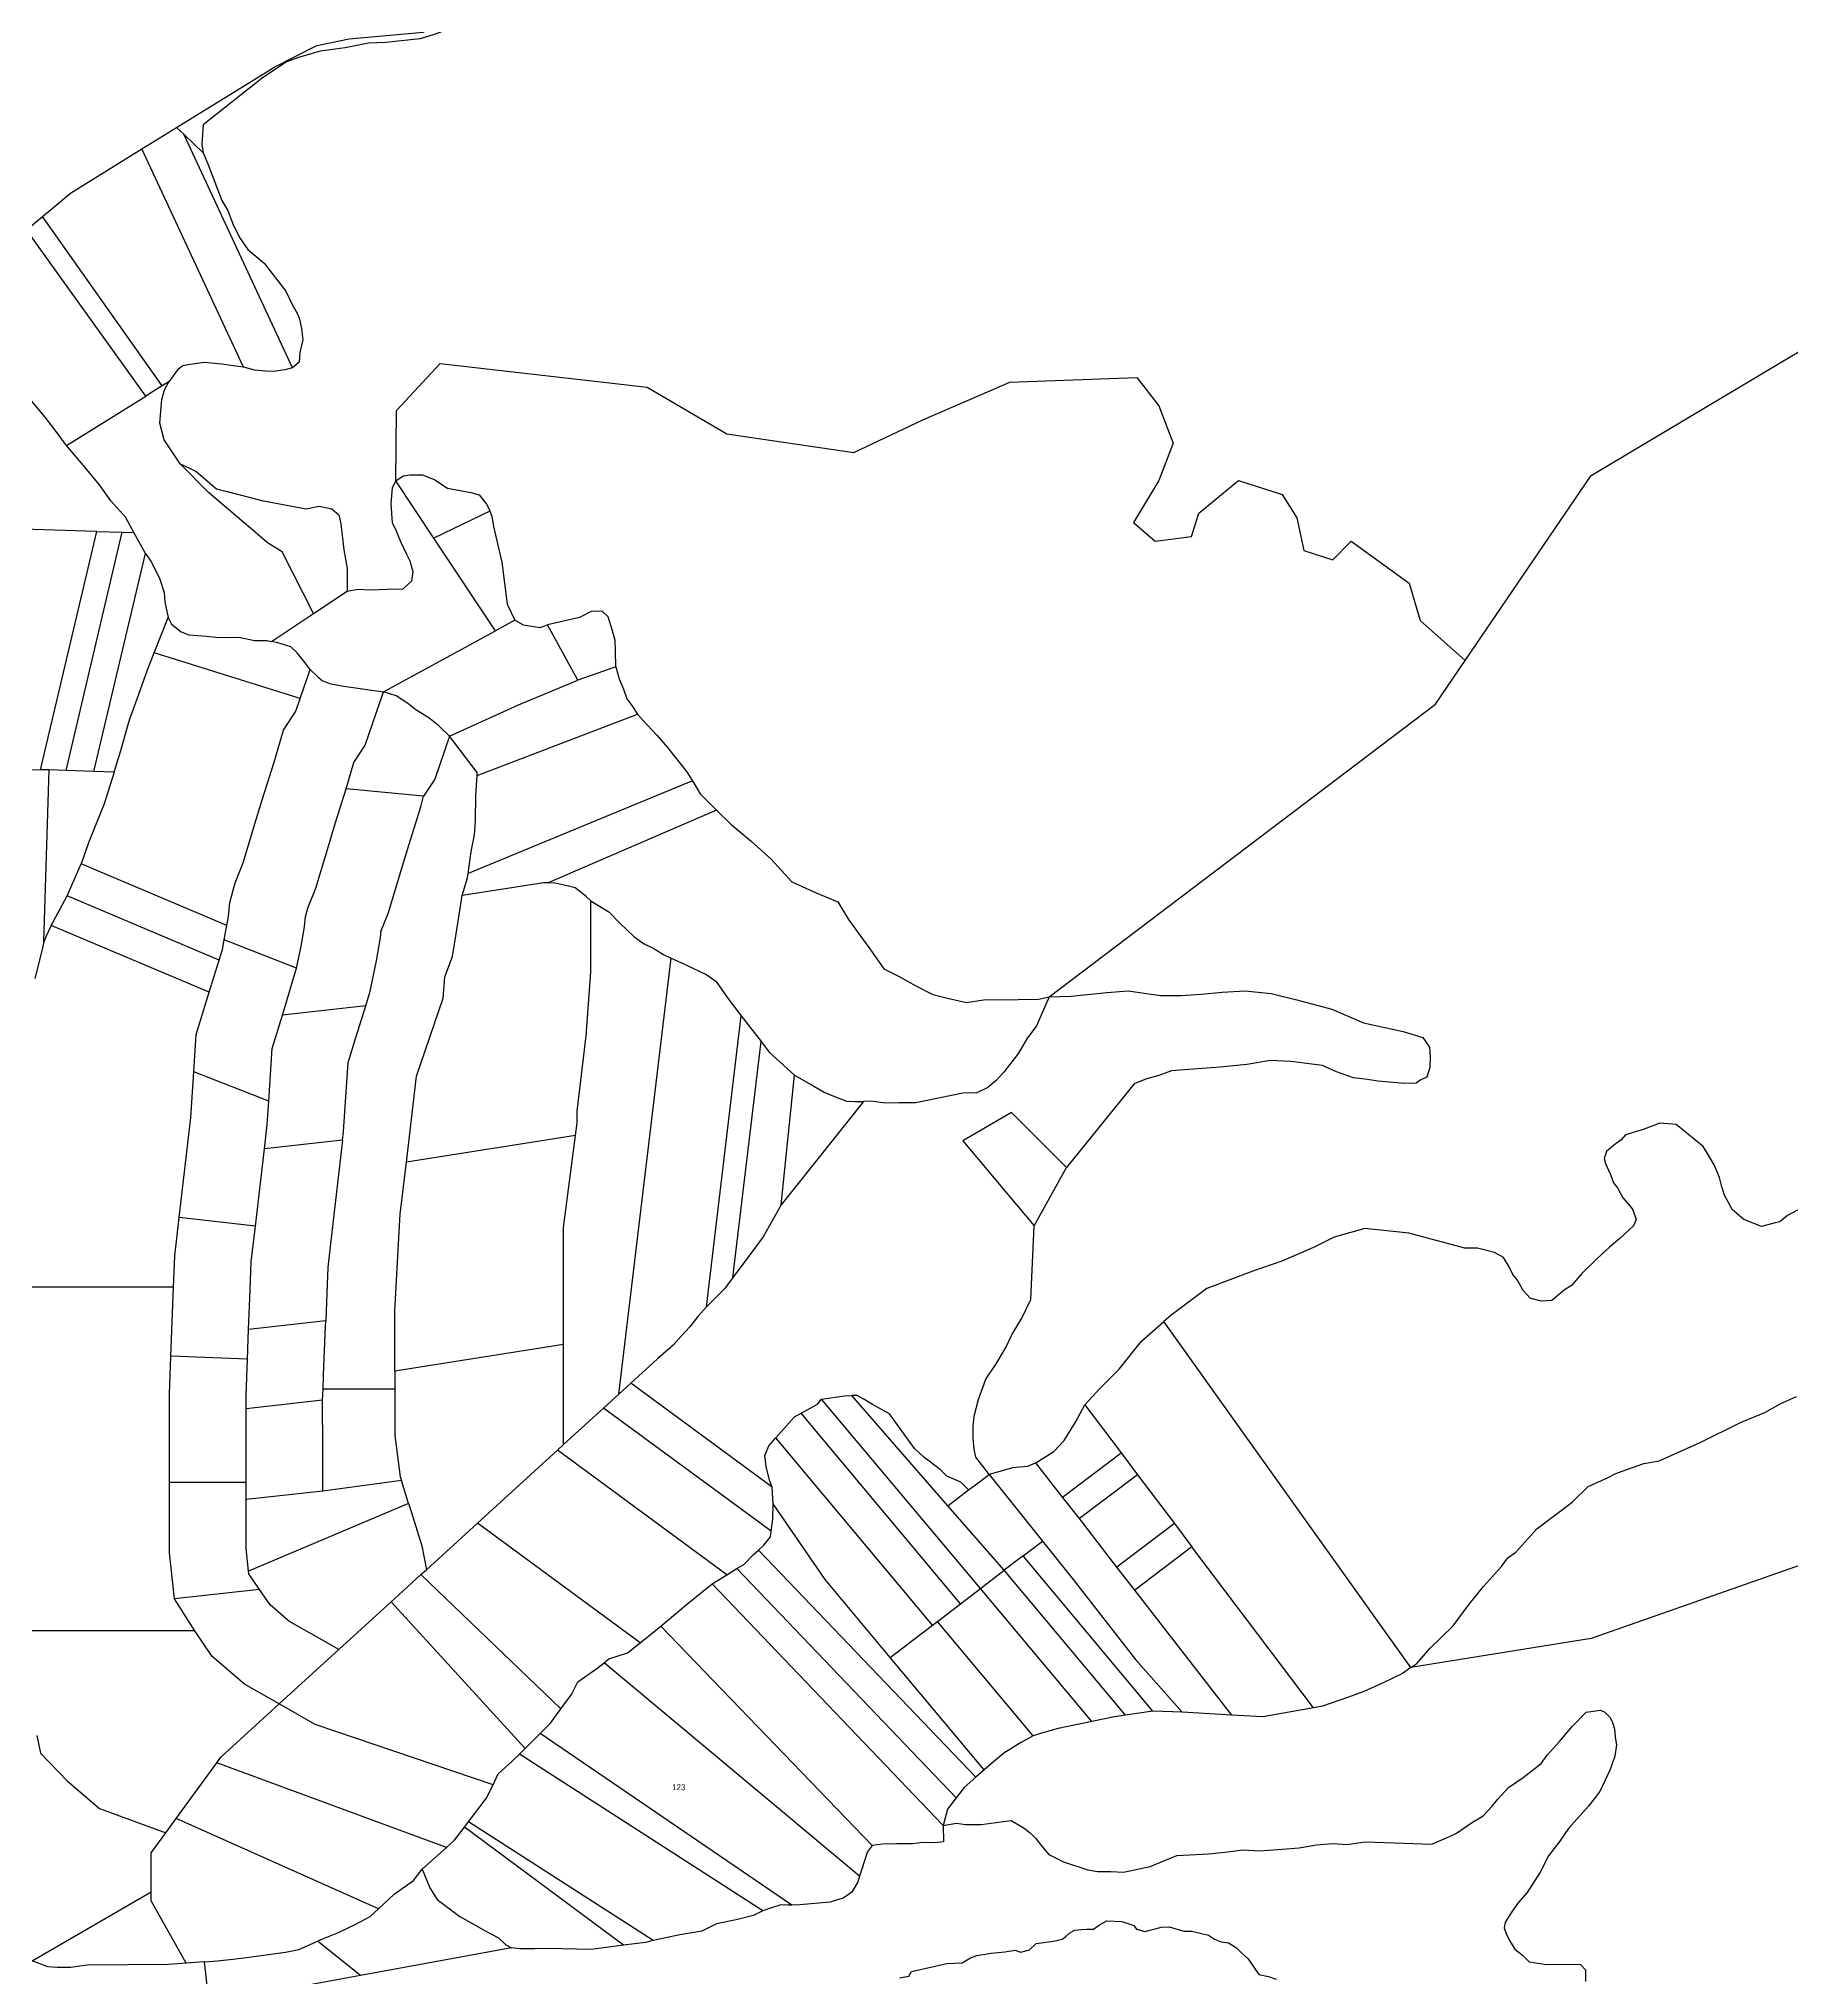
# Model space of a CAD drawing. Header units: metres. Extents: x 1082 to 7276, y 13258 to 20635.
# Drawn here: x 3997 to 4591, y 17801 to 18459 of the extents above; entities that cross this region are included whole.
import ezdxf

# ---------------------------------------------------------------- set-up
doc = ezdxf.new("R2010")
doc.units = ezdxf.units.M

msp = doc.modelspace()

# ---------------------------------------------------------------- linework, layer by layer
at = {"layer": '146'}
for points in [[(4043.87, 18428.519), (4070.9, 18445.24), (4073.84, 18447.051), (4076.95, 18448.961), (4091.43, 18456.25), (4102.36, 18458.58), (4127.42, 18460.81), (4155.62, 18473.75), (4188.7, 18499.08), (4192.17, 18500.481)], [(4192.17, 18500.481), (4193.42, 18498.539), (4189.43, 18495.801), (4185.57, 18493.26), (4178.61, 18487.94), (4175.62, 18485.41), (4171.01, 18482.99), (4165.79, 18478.81), (4154.21, 18470.07), (4144.37, 18464.731), (4131.13, 18459.99), (4126.38, 18458.57), (4114.75, 18457.35), (4108.86, 18457.06), (4100.99, 18455.5), (4092.48, 18454.43), (4085.23, 18452.24), (4081.11, 18450.711), (4072.89, 18445.25), (4052.87, 18429.42), (4052.42, 18422.891), (4052.83, 18419.869)], [(4032.09, 18421.231), (4043.87, 18428.519)], [(4046.27, 18426.19), (4043.87, 18428.519)], [(4052.83, 18419.869), (4046.27, 18426.19)], [(4083.19, 18347.019), (4046.27, 18426.19)], [(3998.46, 18398.369), (4002.33, 18401.6), (4007.93, 18406.279), (4032.09, 18421.231)], [(4066.58, 18347.25), (4032.09, 18421.231)], [(4052.83, 18419.869), (4054.42, 18416.19), (4059.23, 18403.75), (4061.26, 18400.381), (4062.93, 18395.869), (4065.22, 18391.25), (4068.01, 18387.131), (4073.56, 18382.529), (4080.91, 18373.051), (4083.08, 18368.551), (4084.86, 18365.301), (4085.5, 18363.551), (4086.15, 18360.42), (4086.69, 18356.529), (4085.6, 18352.26), (4085.37, 18348.99), (4083.19, 18347.019)], [(3992.99, 18393.801), (3998.46, 18398.369)], [(4033.45, 18337.481), (3992.99, 18393.801)], [(4038.94, 18340.9), (3998.46, 18398.369)], [(4480.54, 18247.779), (4523.21, 18310.539), (4622.86, 18369.961), (4883.94, 18123.711), (4852.18, 18064.949), (4769.31, 18022.94), (4633.7, 17955.08), (4523.21, 17916.301), (4462.16, 17906.43)], [(4066.58, 18347.25), (4062.21, 18347.82), (4059.2, 18348.301), (4053.19, 18348.881), (4047.68, 18348.08), (4045.93, 18347.699), (4044.19, 18346.301), (4041.22, 18342.32)], [(4083.19, 18347.019), (4080.51, 18346.32), (4076.76, 18345.789), (4074, 18345.9), (4070.37, 18346.25), (4066.58, 18347.25)], [(4118.14, 18308.68), (4118.42, 18332.619), (4133.18, 18348.449), (4203.28, 18340.529), (4230.34, 18324.711), (4273.38, 18318.381), (4296.75, 18329.461), (4326.27, 18342.119), (4369.32, 18343.699), (4376.7, 18334.199), (4381.62, 18321.539), (4376.7, 18308.881), (4368.09, 18294.641), (4375.47, 18288.31), (4387.76, 18289.891), (4390.22, 18297.801), (4403.75, 18308.881), (4418.51, 18304.131), (4423.43, 18296.221), (4425.89, 18285.141), (4435.73, 18281.981), (4441.88, 18288.31), (4461.56, 18274.06), (4465.25, 18261.4), (4480.54, 18247.779)], [(4006.55, 18320.76), (4003.04, 18325.42), (3999.37, 18330.289), (3994.69, 18335.9), (3991.27, 18340.141), (3987.99, 18342.619), (3979.92, 18343.881)], [(4038.94, 18340.9), (4036.61, 18339.449), (4033.45, 18337.481)], [(4045.07, 18314.519), (4039.64, 18322.68), (4038.21, 18328.32), (4038.55, 18332.33), (4038.83, 18336.32), (4039.74, 18339.619), (4041.22, 18342.32)], [(4041.22, 18342.32), (4038.94, 18340.9)], [(4006.55, 18320.76), (4033.45, 18337.481)], [(4029.38, 18291.19), (4026.59, 18296.369), (4021.53, 18301.971), (4017.73, 18307.34), (4012.92, 18313.199), (4006.55, 18320.76)], [(4090.26, 18263.75), (4079.64, 18284.66), (4074.64, 18287.68), (4071.24, 18290.6), (4054.72, 18304.769), (4045.07, 18314.519)], [(4045.07, 18314.519), (4050.38, 18311.971), (4057.44, 18306.01), (4060.95, 18305.109), (4072.75, 18302.1), (4087.81, 18299.211), (4092.18, 18300.119), (4096.45, 18299.269), (4098.85, 18297.16), (4099.5, 18294.15), (4100.58, 18285.381), (4101.63, 18278.99), (4101.7, 18271.35)], [(4101.7, 18271.35), (4105.45, 18271.99), (4109.34, 18271.769), (4115.22, 18272.06), (4120.61, 18272.1), (4123.59, 18274.881), (4124.06, 18277.9), (4123.03, 18281.529), (4121.88, 18283.779), (4119.84, 18288.029), (4118.31, 18291.91), (4117.03, 18294.529), (4116.6, 18301.051), (4117.05, 18306.32), (4118.14, 18308.68)], [(4118.14, 18308.68), (4120.65, 18310.369), (4123.03, 18310.76), (4127.16, 18310.789), (4131.43, 18309.07), (4135.72, 18306.211), (4143.62, 18304.769), (4146.38, 18304.029), (4148.91, 18300.789), (4149.8, 18299.17), (4150.07, 18298.471)], [(4131.03, 18289.279), (4118.14, 18308.68)], [(4150.07, 18298.471), (4131.03, 18289.279)], [(4150.07, 18298.471), (4150.7, 18296.789), (4151.23, 18293.279), (4154.09, 18281.131), (4155.84, 18266.971), (4158.51, 18261.461)], [(4016.89, 18291.58), (3998.86, 18292.15), (3963.24, 18293.269)], [(3997.77, 18210.81), (4016.89, 18291.58)], [(4006.46, 18210.529), (4025.41, 18291.31)], [(4016.89, 18291.58), (4025.41, 18291.31)], [(4025.41, 18291.31), (4029.38, 18291.19)], [(4033.35, 18284.141), (4029.38, 18291.19)], [(4151.9, 18257.85), (4131.03, 18289.279)], [(4015.81, 18210.24), (4033.35, 18284.141)], [(4033.35, 18284.141), (4035.11, 18281.5), (4037.02, 18277.75), (4038.17, 18275.381), (4039.71, 18270.869), (4039.86, 18267.74), (4040.96, 18262.42)], [(4090.26, 18263.75), (4101.7, 18271.35)], [(4036.29, 18250.391), (4040.96, 18262.42)], [(4040.96, 18262.42), (4042.18, 18260.1), (4045.46, 18257.49), (4047.97, 18256.51), (4053.99, 18256.051), (4058.13, 18255.58), (4065.01, 18255.75), (4070.28, 18254.66), (4074.42, 18254.57), (4075.98, 18254.269)], [(4075.98, 18254.269), (4090.26, 18263.75)], [(4158.51, 18261.461), (4151.9, 18257.85)], [(4158.51, 18261.461), (4161.29, 18259.859), (4167.06, 18259.029), (4169.56, 18259.92)], [(4192.68, 18245.66), (4192.55, 18250.94), (4192.52, 18254.57), (4191.62, 18257.83), (4190.07, 18262.58), (4188.05, 18264.58), (4184.3, 18264.42), (4180.43, 18262.391), (4169.56, 18259.92)], [(4089.14, 18244.789), (4087.38, 18247.01), (4084.72, 18250.381), (4082.58, 18252.5), (4078.18, 18253.85), (4075.98, 18254.269)], [(4114.01, 18237.15), (4151.9, 18257.85)], [(4179.82, 18241.141), (4169.56, 18259.92)], [(4022.66, 18210.019), (4024.94, 18217.301), (4027.5, 18226.09), (4028.06, 18228), (4030.52, 18234.82), (4034.05, 18244.609), (4036.29, 18250.391)], [(4085.73, 18234.92), (4036.29, 18250.391)], [(4339.51, 18133.83), (4470.48, 18232.981), (4480.54, 18247.779)], [(4085.73, 18234.92), (4089.14, 18244.789)], [(4089.14, 18244.789), (4091.68, 18242.279), (4093.2, 18241.039), (4095.71, 18240.051), (4099.72, 18239.199), (4114.01, 18237.15)], [(4136.33, 18222.15), (4159.7, 18232.75), (4179.82, 18241.141)], [(4192.68, 18245.66), (4179.82, 18241.141)], [(4192.68, 18245.66), (4193.89, 18241.66), (4195.29, 18238.16), (4196.45, 18234.779), (4198.1, 18232.539), (4200.08, 18229.59)], [(4060.92, 18158.029), (4061.45, 18161.01), (4061.91, 18165.779), (4063.73, 18172.44), (4066.43, 18179.24), (4070.08, 18191.31), (4072.88, 18200.609), (4076.9, 18213.31), (4080.06, 18224.25), (4084.27, 18230.68), (4085.73, 18234.92)], [(4101.37, 18204.32), (4103.96, 18213.289), (4107.79, 18219.15), (4114.01, 18237.15)], [(4136.33, 18222.15), (4132.78, 18225.65), (4129.37, 18228.381), (4124.97, 18231.109), (4122.19, 18233.221), (4118.29, 18235.83), (4114.01, 18237.15)], [(4145.67, 18208.859), (4200.08, 18229.59)], [(4200.08, 18229.59), (4201.77, 18227.67), (4206.57, 18222.56), (4210.24, 18218.32), (4216.7, 18210.221), (4218.64, 18206.981)], [(4136.33, 18222.15), (4131.32, 18207.619), (4127.51, 18201.801)], [(4145.67, 18208.859), (4145.72, 18209.81), (4136.33, 18222.15)], [(3979.26, 18211.391), (3997.77, 18210.81)], [(4000.66, 18210.721), (3997.77, 18210.81)], [(3998.83, 18152.471), (4000.66, 18210.721)], [(4006.46, 18210.529), (4000.66, 18210.721)], [(4015.81, 18210.24), (4006.46, 18210.529)], [(4022.66, 18210.019), (4019.27, 18199.199), (4014.02, 18186), (4011.51, 18178.881)], [(4022.66, 18210.019), (4015.81, 18210.24)], [(4142.69, 18175.66), (4143.67, 18183.08), (4144.87, 18188.731), (4145.21, 18193.5), (4145.26, 18202.029), (4145.67, 18208.859)], [(4084.54, 18143.51), (4086.08, 18150.961), (4087.23, 18157.5), (4087.58, 18161.07), (4088.43, 18164.19), (4091, 18170.66), (4094.97, 18183.801), (4097.72, 18192.94), (4101.37, 18204.32)], [(4127.51, 18201.801), (4101.37, 18204.32)], [(4107.94, 18130.721), (4109.47, 18135.68), (4111.61, 18146.07), (4113.01, 18153.981), (4113.24, 18156.369), (4113.13, 18155.94), (4115.57, 18162.09), (4119.86, 18176.289), (4122.56, 18185.269), (4126.68, 18198.25), (4127.51, 18201.801)], [(4218.64, 18206.981), (4142.69, 18175.66)], [(4218.64, 18206.981), (4221.27, 18202.6), (4226.84, 18197.109)], [(4226.84, 18197.109), (4169.76, 18172.43)], [(4226.84, 18197.109), (4231.63, 18192.391), (4238.57, 18186.539), (4243.25, 18182.359), (4245.39, 18180.449), (4252.34, 18172.85), (4260.64, 18169.019), (4267.93, 18166.06), (4271.61, 18160.07), (4274.53, 18155.949), (4278.84, 18150.09), (4283.53, 18143.35), (4288.69, 18140.75), (4294.35, 18137.529), (4300.14, 18134.56), (4305.16, 18133.35), (4311.56, 18131.891), (4317.31, 18132.81), (4329.08, 18132.9), (4335.97, 18133.07), (4339.51, 18133.83)], [(4006.74, 18168.06), (4011.51, 18178.881)], [(4060.92, 18158.029), (4011.51, 18178.881)], [(4140.68, 18168.131), (4142.49, 18174.16), (4142.69, 18175.66)], [(4169.76, 18172.43), (4168.18, 18172.471), (4158.18, 18170.891), (4140.68, 18168.131)], [(4184.21, 18166.33), (4182.62, 18167.81), (4178.97, 18170.789), (4174.7, 18171.769), (4172.07, 18172.369), (4169.76, 18172.43)], [(4001.36, 18157.971), (4006.74, 18168.06)], [(4058.32, 18146.289), (4006.74, 18168.06)], [(4134.2, 18133.33), (4134.77, 18140.609), (4137.34, 18147.519), (4138.65, 18155.19), (4139.6, 18161.59), (4140.68, 18168.131)], [(4179.07, 18086.84), (4179.62, 18091.1), (4179.62, 18095.029), (4182.68, 18120.631), (4184.21, 18142.289), (4184.21, 18166.33)], [(4184.21, 18166.33), (4188.08, 18163.961), (4190.31, 18162.6), (4194.1, 18158.74), (4198.77, 18154.26), (4202.05, 18151.9), (4205.57, 18150.17), (4208.86, 18148.141), (4211.44, 18146.949)], [(4001.36, 18157.971), (3999.72, 18154.41), (3998.83, 18152.471)], [(4054.95, 18135.369), (4001.36, 18157.971)], [(4060.03, 18153.109), (4060.49, 18155.609), (4060.92, 18158.029)], [(3998.83, 18152.471), (3998.15, 18149.381), (3995.83, 18140.039)], [(4058.32, 18146.289), (4059.42, 18149.83), (4060.03, 18153.109)], [(4084.54, 18143.51), (4060.03, 18153.109)], [(4054.95, 18135.369), (4058.32, 18146.289)], [(4079.76, 18127.6), (4084.54, 18143.51)], [(4193.77, 17999.17), (4211.44, 18146.949)], [(4211.44, 18146.949), (4216.01, 18144.85), (4223.56, 18141.269), (4226.71, 18139.029), (4230.51, 18133.42), (4235.19, 18127.381)], [(4049.69, 18108.43), (4050.51, 18120.99), (4054.95, 18135.369)], [(4107.94, 18130.721), (4079.76, 18127.6)], [(4100.12, 18085.269), (4100.46, 18088.19), (4102, 18111.5), (4104.63, 18120.019), (4107.94, 18130.721)], [(4121.74, 18077.801), (4125.13, 18106.94), (4134.2, 18133.33)], [(4339.51, 18133.83), (4335.3, 18124.039), (4331.96, 18119.619), (4329.12, 18114.711), (4324.16, 18108.269), (4321.56, 18105.49), (4318.82, 18103.09), (4315.08, 18101.301), (4310.32, 18101.141), (4294.32, 18097.891), (4288.56, 18097.84), (4283.93, 18097.81), (4279.16, 18098.4), (4276.64, 18098.381)], [(4339.51, 18133.83), (4346.98, 18134.039), (4359.12, 18135.25), (4366.38, 18135.81), (4377.29, 18134.26), (4384.3, 18134.31), (4391.06, 18134.74), (4398.2, 18135.42), (4405.96, 18135.859), (4414.73, 18134.92), (4423.52, 18132.85), (4435.32, 18129.68), (4446.13, 18124.99), (4459.56, 18122.08), (4466.21, 18120), (4468.49, 18116.75), (4468.65, 18113.369), (4468.55, 18109.85), (4467.58, 18106.58), (4465.46, 18105.69), (4463.97, 18104.551), (4460.08, 18104.391), (4450.94, 18105.199), (4447.42, 18105.81), (4442.66, 18106.4), (4436.88, 18108.359), (4432.23, 18110.58), (4421.45, 18111.881), (4414.55, 18112.211), (4406.55, 18110.891), (4397.54, 18109.949), (4391.41, 18109.529), (4381.02, 18108.699), (4376.77, 18107.16), (4372.53, 18106), (4368.41, 18104.34), (4345.48, 18075.92)], [(4075.09, 18098.481), (4076.26, 18116.25), (4079.76, 18127.6)], [(4223.39, 18028.75), (4235.19, 18127.381)], [(4235.19, 18127.381), (4241.95, 18118.641)], [(4232.39, 18038.699), (4241.95, 18118.641)], [(4241.95, 18118.641), (4244.7, 18115.08), (4253.21, 18107.269)], [(4044.74, 18059.051), (4048.69, 18092.881), (4049.69, 18108.43)], [(4075.09, 18098.481), (4049.69, 18108.43)], [(4248.78, 18063.301), (4253.21, 18107.269)], [(4253.21, 18107.269), (4259.83, 18103.529), (4263.35, 18101.551), (4266.24, 18100.31), (4270.89, 18098.471), (4273.65, 18098.359), (4276.64, 18098.381)], [(4073.62, 18082.33), (4074.57, 18090.539), (4075.09, 18098.481)], [(4276.64, 18098.381), (4248.78, 18063.301)], [(4345.48, 18075.92), (4326.81, 18094.551), (4310.28, 18085.019), (4334.51, 18056.141)], [(4595.58, 18062.881), (4589.72, 18059.699), (4587.11, 18057.539), (4585.61, 18057.16), (4580.99, 18055.99), (4574.95, 18058.33), (4571.04, 18061.69), (4570.02, 18063.69), (4568.37, 18066.56), (4567.47, 18069.44), (4566.69, 18072.57), (4564.9, 18076.82), (4562.61, 18080.699), (4561.21, 18083.07), (4552.01, 18090.529), (4546.49, 18090.99), (4540.88, 18088.81), (4534.88, 18087.01), (4533.39, 18085.369), (4530.78, 18083.471), (4528.42, 18081.44), (4527.68, 18079.06), (4528.08, 18077.301), (4529.74, 18073.551), (4530.76, 18070.801), (4532.15, 18069.051), (4533.94, 18065.68), (4536.47, 18062.81), (4537.35, 18061.56), (4538.51, 18058.31), (4537.53, 18056.17), (4532.93, 18051.869), (4529.32, 18048.83), (4525.22, 18045.16), (4520.01, 18039.981), (4516.53, 18035.94), (4514.04, 18034.42), (4509.94, 18030.869), (4506.31, 18030.6), (4502.54, 18031.699), (4500.14, 18034.31), (4498.23, 18037.81), (4496.71, 18039.68), (4495.44, 18042.31), (4493.53, 18045.43), (4490.51, 18047.16), (4484.74, 18048.631), (4480.36, 18048.59), (4461.4, 18053.721), (4446.48, 18055.24), (4436.11, 18052.4), (4429.13, 18048.84), (4418.4, 18044.24), (4408.53, 18040.779), (4392.93, 18034.891), (4380.73, 18025.769), (4378.43, 18023.75)], [(4100.12, 18085.269), (4073.62, 18082.33)], [(4100.12, 18085.269), (4096.28, 18052.08), (4095.11, 18042.019), (4094.78, 18033.41), (4094.4, 18023.99)], [(4179.07, 18086.84), (4121.74, 18077.801)], [(4175.03, 18015.93), (4175.03, 18018.24), (4175.03, 18020.211), (4175.03, 18033.99), (4175.03, 18037.93), (4175.03, 18055.65), (4179.07, 18086.84)], [(4070.56, 18056.039), (4073.62, 18082.33)], [(4117.85, 18006.92), (4117.85, 18022.141), (4117.85, 18027.301), (4119.23, 18052.08), (4119.67, 18060.09), (4121.74, 18077.801)], [(4334.51, 18056.141), (4345.48, 18075.92)], [(4042.81, 18035.43), (4043.23, 18046.039), (4044.74, 18059.051)], [(4070.56, 18056.039), (4044.74, 18059.051)], [(4248.78, 18063.301), (4247.73, 18061.461), (4242.61, 18052.461), (4234.81, 18041.99), (4232.39, 18038.699)], [(4068.27, 18021.09), (4068.8, 18034.42), (4069.17, 18044.029), (4070.56, 18056.039)], [(4319.18, 17971.94), (4317.82, 17973.65), (4314.65, 17977.731), (4314.12, 17980.481), (4313.84, 17984.119), (4313.8, 17988.131), (4314.15, 17991.65), (4315.6, 17997.31), (4318.05, 18004.221), (4321.64, 18009.4), (4324.72, 18014.69), (4326.94, 18019.221), (4330.27, 18024.891), (4333.35, 18031.19), (4334.51, 18056.141)], [(4232.39, 18038.699), (4229.61, 18034.93), (4223.39, 18028.75)], [(4042.81, 18035.43), (3984.98, 18035.43)], [(4041.9, 18012), (4042.81, 18035.43)], [(4223.39, 18028.75), (4220.55, 18025.449), (4217.83, 18021.92), (4214.85, 18018.76), (4212.12, 18015.731), (4206.78, 18011.051)], [(4067.88, 18011), (4068.27, 18021.09)], [(4094.4, 18023.99), (4068.27, 18021.09)], [(4093.49, 18000.789), (4093.68, 18005.58), (4094.33, 18022.141), (4094.4, 18023.99)], [(4351.6, 17995.51), (4356.78, 18001), (4363.23, 18007.57), (4370.79, 18017.039), (4378.43, 18023.75)], [(4462.16, 17906.43), (4378.43, 18023.75)], [(4041.41, 17969.19), (4041.41, 17980.461), (4041.41, 17999.19), (4041.9, 18012)], [(4067.88, 18011), (4041.9, 18012)], [(4175.03, 18015.93), (4117.85, 18006.92)], [(4175.03, 17982.07), (4175.03, 17994.609), (4175.03, 18008.391), (4175.03, 18015.93)], [(4067.4, 17994.18), (4067.4, 17998.69), (4067.88, 18011)], [(4117.85, 18006.92), (4117.85, 18003.881), (4117.85, 18000.789)], [(4206.78, 18011.051), (4197.79, 18002.84)], [(4093.34, 17997.06), (4093.49, 18000.789)], [(4117.85, 18000.789), (4093.49, 18000.789)], [(4117.85, 18000.789), (4117.85, 17995.99), (4117.85, 17985.141), (4119.67, 17971.09), (4120.06, 17969.83)], [(4193.77, 17999.17), (4188.57, 17994.43)], [(4197.79, 18002.84), (4193.77, 17999.17)], [(4245.65, 17967.65), (4197.79, 18002.84)], [(4262.46, 17997.41), (4270.25, 17998.6), (4272.68, 17998.619)], [(4312.25, 17966.66), (4309.58, 17969.289), (4304.93, 17971.381), (4302.66, 17973.619), (4297.11, 17977.721), (4293.95, 17980.711), (4285.46, 17992.44), (4279.67, 17995.66), (4276.53, 17997.519), (4274.51, 17998.631), (4272.68, 17998.619)], [(4305.24, 17961.32), (4272.68, 17998.619)], [(4462.16, 17906.43), (4464.16, 17907.84), (4468.63, 17913.01), (4476.45, 17920.6), (4481.9, 17927.92), (4486.73, 17933.971), (4492.81, 17940.67), (4495.04, 17943.699), (4497.65, 17945.6), (4504.85, 17953.43), (4516.79, 17962.551), (4522.26, 17967.859), (4528.99, 17970.92), (4531.61, 17972.199), (4534.98, 17973.481), (4541.1, 17975.65), (4546.23, 17976.57), (4560.2, 17982.699), (4573.8, 17989.57), (4582.03, 17992.9), (4587.27, 17995.82), (4592.76, 17998.369)], [(4093.34, 17997.06), (4067.4, 17994.18)], [(4067.41, 17969.19), (4067.41, 17980.461), (4067.4, 17994.18)], [(4093.41, 17966.289), (4093.41, 17980.461), (4093.34, 17997.06)], [(4188.57, 17994.43), (4175.03, 17982.07)], [(4245.38, 17952.66), (4188.57, 17994.43)], [(4246.96, 17984.279), (4253.28, 17991.449), (4255.5, 17992.69)], [(4255.5, 17992.69), (4261.01, 17995.769), (4262.46, 17997.41)], [(4309.48, 17928.07), (4255.5, 17992.69)], [(4316.32, 17933.279), (4262.46, 17997.41)], [(4335.05, 17975.881), (4341.18, 17979.68), (4344.65, 17983.471), (4348.48, 17989.65), (4351.6, 17995.51)], [(4351.6, 17995.51), (4363.9, 17979.221)], [(4145.81, 17955.41), (4172.9, 17980.131)], [(4172.9, 17980.131), (4175.03, 17982.07)], [(4230.29, 17937.93), (4172.9, 17980.131)], [(4245.65, 17967.65), (4244.83, 17969.93), (4243.66, 17974.56), (4243.25, 17978.32), (4244.6, 17981.6), (4246.96, 17984.279)], [(4299.98, 17920.82), (4246.96, 17984.279)], [(4344.08, 17964.26), (4363.9, 17979.221)], [(4363.9, 17979.221), (4369.49, 17971.81)], [(4312.25, 17966.66), (4314.09, 17968.06), (4319.18, 17971.94)], [(4335.05, 17975.881), (4332.21, 17974.6), (4327.08, 17974.18), (4323.58, 17973.15), (4319.18, 17971.94)], [(4319.18, 17971.94), (4337.32, 17949.301)], [(4344.08, 17964.26), (4335.05, 17975.881)], [(4369.49, 17971.81), (4349.78, 17956.93)], [(4369.49, 17971.81), (4382, 17955.231)], [(4067.41, 17969.19), (4041.41, 17969.19)], [(4043.14, 17929.711), (4041.41, 17945.32), (4041.41, 17969.19)], [(4067.41, 17963.4), (4067.41, 17969.19)], [(4093.41, 17966.289), (4067.41, 17963.4)], [(4120.06, 17969.83), (4093.41, 17966.289)], [(4122.48, 17962.051), (4120.06, 17969.83)], [(4246, 17961.981), (4245.65, 17967.65)], [(4305.24, 17961.32), (4312.25, 17966.66)], [(4068.26, 17939.08), (4067.41, 17946.76), (4067.41, 17963.4)], [(4122.48, 17962.051), (4068.26, 17939.08)], [(4122.48, 17962.051), (4123.31, 17959.381), (4126.95, 17947.67), (4128.52, 17939.631)], [(4245.38, 17952.66), (4245.94, 17956.891), (4246, 17961.981)], [(4285.66, 17909.9), (4263.62, 17936.289), (4246, 17961.981)], [(4324.36, 17939.42), (4305.24, 17961.32)], [(4349.78, 17956.93), (4344.08, 17964.26)], [(4145.81, 17955.41), (4128.52, 17939.631)], [(4200.93, 17914.881), (4145.81, 17955.41)], [(4241.07, 17946.301), (4242.89, 17947.961), (4245.12, 17950.74), (4245.38, 17952.66)], [(4362.52, 17940.529), (4349.78, 17956.93)], [(4382, 17955.231), (4362.52, 17940.529)], [(4382, 17955.231), (4387.94, 17947.359)], [(4233.73, 17939.99), (4236.06, 17941.391), (4239.28, 17944.67), (4241.07, 17946.301)], [(4314.76, 17869.31), (4241.07, 17946.301)], [(4330.73, 17944.269), (4337.32, 17949.301)], [(4337.32, 17949.301), (4347.74, 17936.289), (4368.77, 17909.231), (4384.67, 17891.33)], [(4387.94, 17947.359), (4368.57, 17932.74)], [(4429.08, 17892.85), (4387.94, 17947.359)], [(4071.96, 17932.91), (4068.36, 17938.211), (4068.26, 17939.08)], [(4126.68, 17937.949), (4128.52, 17939.631)], [(4230.29, 17937.93), (4233.73, 17939.99)], [(4308.08, 17862.32), (4233.73, 17939.99)], [(4316.32, 17933.279), (4324.36, 17939.42)], [(4330.73, 17944.269), (4324.36, 17939.42)], [(4365.4, 17890.289), (4324.36, 17939.42)], [(4374.71, 17891.619), (4330.73, 17944.269)], [(4368.57, 17932.74), (4362.52, 17940.529)], [(4071.96, 17932.91), (4043.14, 17929.711)], [(4098.83, 17912.539), (4091.53, 17916.699), (4081.93, 17922.18), (4075.52, 17927.67), (4071.96, 17932.91)], [(4116.6, 17928.75), (4119.02, 17930.961), (4126.68, 17937.949)], [(4174.09, 17892.449), (4126.68, 17937.949)], [(4208, 17920.461), (4216.51, 17927.69), (4225.34, 17934.81)], [(4225.34, 17934.81), (4230.29, 17937.93)], [(4303.69, 17852.961), (4225.34, 17934.81)], [(4309.48, 17928.07), (4316.32, 17933.279)], [(4353.99, 17888.18), (4316.32, 17933.279)], [(4401.51, 17890.359), (4368.57, 17932.74)], [(4050.08, 17918.85), (4043.14, 17929.711)], [(4116.6, 17928.75), (4098.83, 17912.539)], [(4161.97, 17879.039), (4116.6, 17928.75)], [(4301.69, 17922.119), (4309.48, 17928.07)], [(4200.93, 17914.881), (4208, 17920.461)], [(4279.55, 17846.15), (4208, 17920.461)], [(4285.66, 17909.9), (4299.98, 17920.82)], [(4299.98, 17920.82), (4301.69, 17922.119)], [(4334.1, 17883.33), (4301.69, 17922.119)], [(4050.08, 17918.85), (3986.8, 17918.85)], [(4078.65, 17894.119), (4066.89, 17900.82), (4055.97, 17910.19), (4050.08, 17918.85)], [(4078.65, 17894.119), (4098.83, 17912.539)], [(4188.71, 17908.1), (4190.37, 17909.43), (4196.61, 17911.49), (4200.93, 17914.881)], [(4174.09, 17892.449), (4177.65, 17897.289), (4179.79, 17901.57), (4186.26, 17906.141), (4188.71, 17908.1)], [(4275.28, 17835.69), (4188.71, 17908.1)], [(4317.51, 17871.769), (4285.66, 17909.9)], [(4462.16, 17906.43), (4459.31, 17904.41), (4452.7, 17901.231), (4446.21, 17898.289), (4440.97, 17896.369), (4432.23, 17893.42), (4429.08, 17892.85)], [(4057.48, 17874.141), (4058.89, 17876.09), (4078.65, 17894.119)], [(4151.11, 17866.75), (4090.86, 17887.16), (4078.65, 17894.119)], [(4429.08, 17892.85), (4411.97, 17889.76), (4401.51, 17890.359)], [(4167.05, 17884.119), (4168.55, 17885.619), (4170.55, 17887.619), (4174.09, 17892.449)], [(4303.69, 17852.961), (4308.2, 17853.731), (4311.21, 17853.25), (4316.47, 17853.289), (4326.73, 17854.619), (4331.14, 17852.019), (4333.15, 17850.4), (4335.05, 17848.539), (4336.95, 17846.039), (4339.48, 17843.051), (4344.39, 17840.58), (4352.68, 17837.881), (4355.94, 17837.279), (4360.45, 17837.31), (4364.71, 17837.09), (4373.83, 17839.039), (4382.82, 17842.75), (4393.58, 17843.33), (4399.09, 17843.869), (4405.34, 17844.67), (4410.86, 17844.34), (4418.49, 17844.891), (4424.25, 17845.31), (4430.13, 17846.359), (4435.63, 17846.779), (4440.4, 17846.44), (4446.65, 17847.359), (4459.8, 17846.961), (4469.2, 17846.529), (4475.19, 17849.211), (4477.56, 17850.35), (4482.67, 17853.779), (4486.65, 17856.19), (4489.63, 17859.481), (4491.61, 17861.869), (4495.21, 17865.789), (4500.19, 17869.211), (4506.29, 17873.9), (4508.27, 17876.801), (4512.48, 17881.35), (4516.95, 17886.529), (4521.54, 17891.33), (4526.29, 17891.99), (4527.8, 17891.5), (4529.7, 17889.51), (4530.46, 17887.881), (4531.11, 17885.631), (4531.38, 17882.869), (4531.78, 17880.24), (4531.19, 17876.471), (4529.72, 17871.94), (4528, 17868.289), (4526.16, 17864.391), (4522.32, 17859.471), (4515.49, 17851.891), (4512.65, 17847.6), (4508.81, 17842.68), (4505.98, 17837.141), (4501.53, 17830.211), (4498.31, 17826.42), (4495.71, 17822.641), (4494.1, 17819.99), (4493.74, 17818.231), (4494.51, 17815.981), (4495.79, 17813.609), (4497.31, 17810.981), (4499.83, 17809.119), (4502.23, 17806.75), (4508.13, 17805.789), (4513.64, 17805.961), (4519.65, 17805.75), (4521.29, 17804.01), (4521.33, 17800)], [(4353.99, 17888.18), (4342.62, 17885.85), (4337, 17884.18), (4334.1, 17883.33)], [(4365.4, 17890.289), (4361.75, 17889.76), (4353.99, 17888.18)], [(4374.71, 17891.619), (4365.4, 17890.289)], [(4384.67, 17891.33), (4374.71, 17891.619)], [(4401.51, 17890.359), (4384.67, 17891.33)], [(3996.56, 17883.369), (3997.72, 17877.4), (4006.82, 17868.029), (4017.74, 17858.66), (4040.18, 17850.4)], [(4161.97, 17879.039), (4167.05, 17884.119)], [(4252.33, 17825.961), (4167.05, 17884.119)], [(4334.1, 17883.33), (4329.88, 17880.99), (4324.15, 17877.44), (4319.18, 17873.26), (4317.51, 17871.769)], [(4043.71, 17855.24), (4057.48, 17874.141)], [(4135.32, 17845.481), (4057.48, 17874.141)], [(4151.11, 17866.75), (4152.88, 17870.391), (4157.48, 17874.56), (4160.02, 17877.09)], [(4160.02, 17877.09), (4161.97, 17879.039)], [(4242.58, 17823.971), (4160.02, 17877.09)], [(4142.8, 17854.18), (4148.82, 17862.08), (4151.11, 17866.75)], [(4314.76, 17869.31), (4310.73, 17865.789), (4308.08, 17862.32)], [(4317.51, 17871.769), (4314.76, 17869.31)], [(4308.08, 17862.32), (4305.16, 17858.481), (4303.69, 17852.961)], [(4040.18, 17850.4), (4043.71, 17855.24)], [(4112.34, 17824.711), (4043.71, 17855.24)], [(4141.41, 17852.35), (4142.8, 17854.18)], [(4205.41, 17813.9), (4142.8, 17854.18)], [(4035.26, 17830.391), (4035.26, 17843.641), (4040.18, 17850.4)], [(4135.32, 17845.481), (4138.05, 17847.94), (4141.41, 17852.35)], [(4195.27, 17812.33), (4141.41, 17852.35)], [(4303.69, 17852.961), (4303.75, 17847.42), (4300.87, 17847.029), (4296.74, 17847.119), (4293.36, 17846.721), (4287.97, 17846.68), (4283.09, 17846.641), (4279.55, 17846.15)], [(4127.11, 17838.08), (4135.32, 17845.481)], [(4279.55, 17846.15), (4277.85, 17843.84), (4277, 17840.949), (4276.03, 17838.06), (4275.28, 17835.69)], [(4112.34, 17824.711), (4117.54, 17829.6), (4124.14, 17834.289), (4127.11, 17838.08)], [(4127.11, 17838.08), (4129.67, 17831.82), (4132.21, 17827.83), (4139.9, 17822.109), (4144.68, 17819.391), (4148.46, 17817.16), (4152.99, 17814.81), (4155.39, 17812.44), (4157.38, 17811.461)], [(4275.28, 17835.69), (4274.68, 17833.779), (4272.71, 17830.26), (4269.97, 17828.35), (4265.35, 17826.94), (4255.09, 17825.99), (4252.33, 17825.961)], [(3994.95, 17807.01), (4035.26, 17830.391)], [(4047.07, 17806.269), (4035.26, 17827.42), (4035.26, 17830.391)], [(4091.6, 17813.699), (4093.62, 17814.619), (4098.74, 17816.66), (4102.24, 17818.33), (4104.35, 17819.34), (4109.47, 17822.01), (4112.34, 17824.711)], [(4242.58, 17823.971), (4239.34, 17822.35), (4233.47, 17820.93), (4226.84, 17819.631), (4221.85, 17817.08), (4214.35, 17815.9), (4205.41, 17813.9)], [(4252.33, 17825.961), (4250.96, 17825.949), (4248.62, 17826.039), (4245.47, 17824.961), (4242.58, 17823.971)], [(4288.87, 17801.269), (4291.99, 17801.801), (4292.86, 17803.43), (4304.86, 17806.16), (4310.11, 17806.32), (4312.85, 17808.1), (4315.1, 17808.869), (4319.85, 17809.66), (4324.49, 17810.07), (4327.99, 17810.6), (4329.87, 17809.981), (4332.87, 17810.76), (4335.11, 17812.91), (4340.99, 17813.699), (4343.99, 17814.35), (4345.23, 17815.24), (4346.6, 17816.51), (4348.22, 17817.4), (4350.47, 17817.66), (4352.22, 17817.801), (4354.6, 17817.82), (4356.59, 17819.221), (4359.09, 17820.609), (4364.22, 17820.4), (4368.24, 17819.051), (4369.13, 17817.801), (4372.02, 17816.949), (4377.64, 17818.49), (4380.27, 17818.51), (4385.17, 17817.051), (4387.92, 17817.07), (4393.57, 17815.731), (4395.59, 17814.359), (4397.85, 17813.5), (4400.36, 17813.141), (4403, 17811.41), (4404.9, 17809.67), (4406.91, 17807.801), (4408.69, 17805.18), (4410.59, 17802.43), (4413.86, 17801.699), (4416.49, 17800.84)], [(4053.32, 17806.74), (4057.74, 17807.07), (4062.98, 17807.65), (4067.5, 17808.15), (4080.76, 17810.01), (4085.26, 17810.92), (4089.13, 17812.58), (4091.6, 17813.699)], [(4106.14, 17802.039), (4091.6, 17813.699)], [(4157.38, 17811.461), (4106.14, 17802.039)], [(4195.27, 17812.33), (4184.33, 17810.9), (4169.43, 17811.17), (4165.25, 17811.141), (4160.03, 17811.1), (4157.38, 17811.461)], [(4205.41, 17813.9), (4202.72, 17813.301), (4195.27, 17812.33)], [(4047.07, 17806.269), (4041.1, 17805.82), (4013.67, 17805.619), (4011.04, 17805.24), (4008.04, 17804.82), (4003.41, 17804.789), (4000.24, 17805.029), (3994.95, 17807.01)], [(4053.32, 17806.74), (4047.07, 17806.269)], [(4054.79, 17792.6), (4054.75, 17793.74), (4053.32, 17806.74)], [(4106.14, 17802.039), (4054.79, 17792.6)]]:
    msp.add_lwpolyline(points, dxfattribs=at)

# ---------------------------------------------------------------- texts
at = {"layer": 'TEXT25'}
msp.add_text('123', height=2, dxfattribs=at).set_placement((4211.81, 17864.891))

doc.saveas('drawing.dxf')
